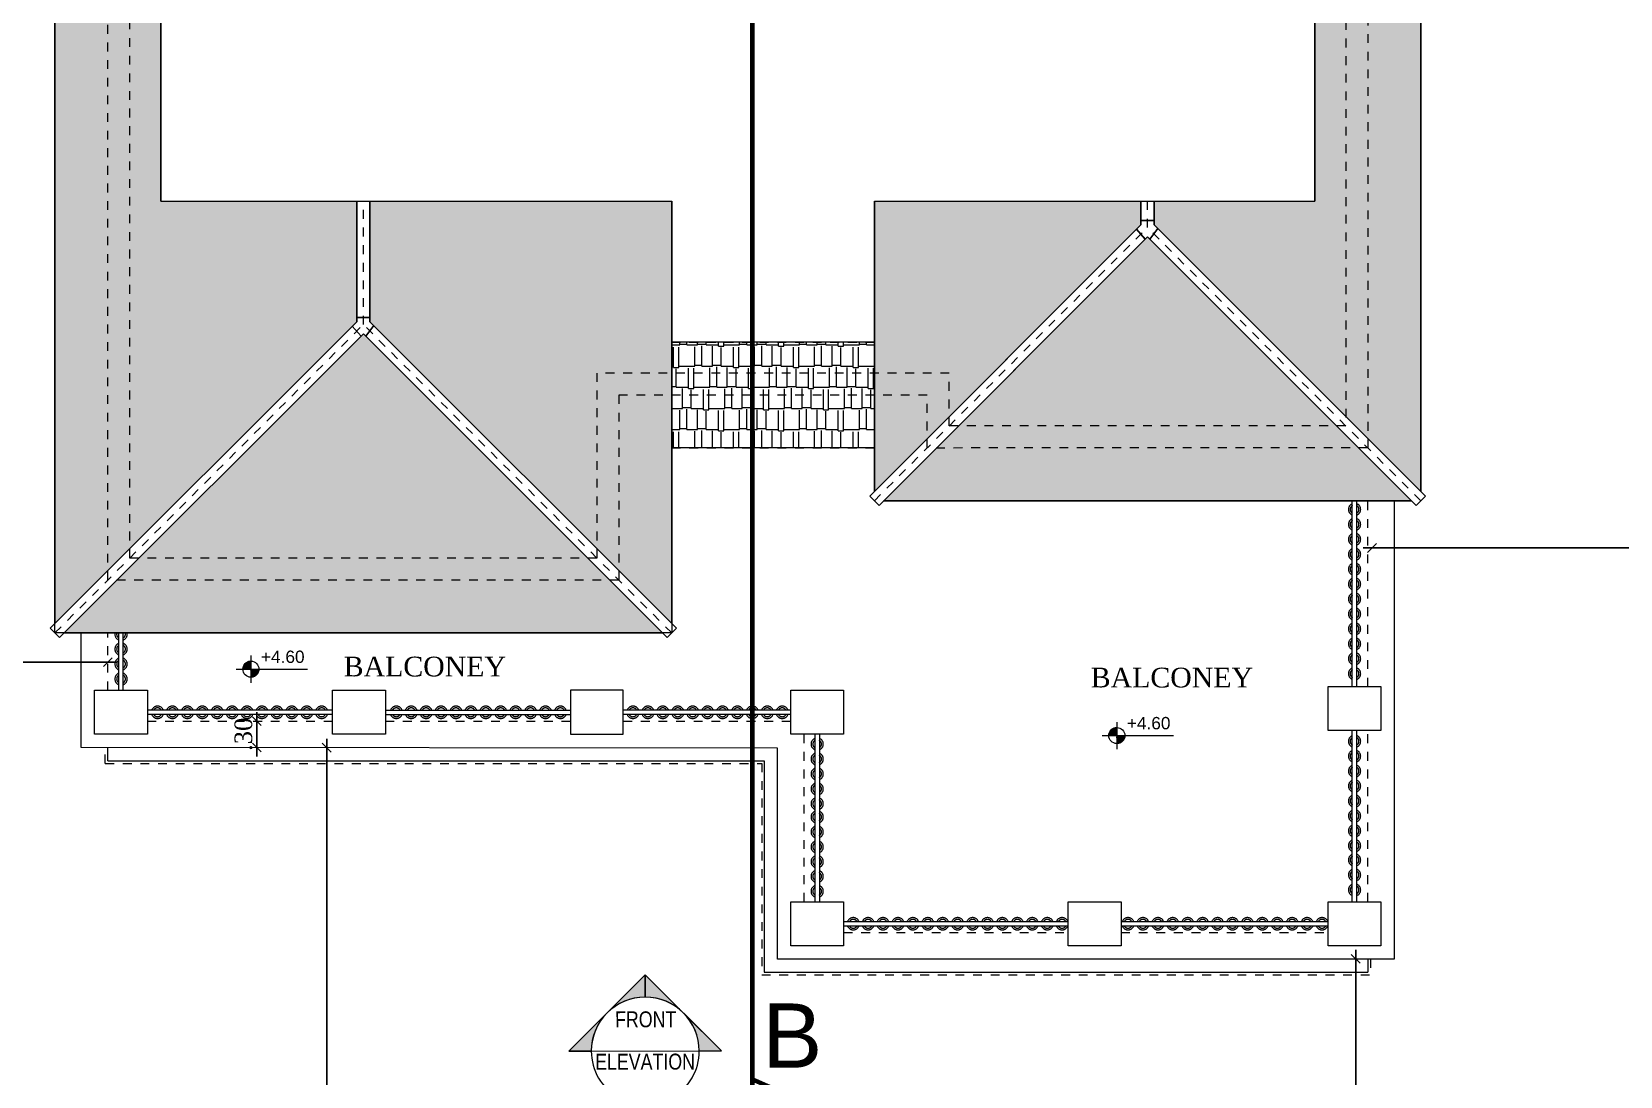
# Model space of a CAD drawing. Header units: metres. Extents: x 503482 to 1007323, y 2781056 to 5562345.
# Drawn here: x 504024.36 to 504042.39, y 2781076.9 to 2781088.75 of the extents above; entities that cross this region are included whole.
import ezdxf
from ezdxf.enums import TextEntityAlignment as Align

# ---------------------------------------------------------------- set-up
doc = ezdxf.new("R2010")
doc.units = ezdxf.units.M
doc.header["$LTSCALE"] = 10
doc.header["$MEASUREMENT"] = 0
doc.header["$PDMODE"] = 3
doc.linetypes.add('1013-Lower$0$CACHE', pattern=[0.375, 0.25, -0.125])
doc.linetypes.add('HIDDEN', pattern=[0.375, 0.25, -0.125])
doc.layers.get('0').update_dxf_attribs({"linetype": 'CONTINUOUS'})
doc.layers.get('DEFPOINTS').update_dxf_attribs({"linetype": 'CONTINUOUS'})
for name, color, linetype, lineweight in [('01 wall', 4, 'CONTINUOUS', 35), ('01_WALLS', 7, 'CONTINUOUS', 25), ('G-ANNO-SYMB', 111, 'CONTINUOUS', 9), ('H LINE', 1, 'HIDDEN', 5), ('TEXT', 254, 'CONTINUOUS', 13), ('WALL', 7, 'CONTINUOUS', 30), ('win', 6, 'CONTINUOUS', 15)]:
    doc.layers.add(name, color=color, linetype=linetype, lineweight=lineweight)
doc.layers.add('12_TEXT', color=1, linetype='CONTINUOUS')
doc.styles.add('AREAL', font='times.ttf')
doc.styles.add('ARIAL', font='arial.ttf')
doc.styles.add('SANSSERIFBOLD', font='sanss___.ttf', dxfattribs={"height": 18})
doc.dimstyles.new('bdc-1-100-A', dxfattribs={"dimtxt": 0.2, "dimasz": 0.1, "dimexe": 0, "dimexo": 0, "dimgap": 0.05, "dimtad": 1, "dimzin": 7, "dimdsep": 46, "dimtxsty": 'AREAL', "dimblk": 'OBLIQUE', "dimcen": 0.001, "dimdle": 0.1, "dimse1": 1, "dimse2": 1, "dimclrd": 15, "dimclre": 8, "dimclrt": 3, "dimadec": 0, "dimazin": 0, "dimtfac": 1, "dimtix": 1, "dimtmove": 2, "dimatfit": 3, "dimldrblk": 'OBLIQUE', "dimfxl": 0.1, "dimtolj": 1, "dimtzin": 0, "dimlwe": 5, "dimarcsym": 0})
pattern_1 = [(0, (414.78483, 17.27852), (0.51, 0.24), [0.12, -0.1, 0.14, -0.06, 0.18, -0.08]), (0, (414.90483, 17.28852), (0.51, 0.24), [0.1, -0.38, 0.08, -0.12]), (0, (415.14483, 17.26352), (0.51, 0.24), [0.06, -0.62]), (90, (414.78483, 17.27852), (-0.17, 0.24), [0.23, -0.73]), (90, (414.90483, 17.27852), (-0.17, 0.24), [0.225, -0.735]), (90, (415.00483, 17.27852), (-0.17, 0.24), [0.21, -0.75]), (90, (415.14483, 17.26352), (-0.17, 0.24), [0.23, -0.73]), (90, (415.20483, 17.26352), (-0.17, 0.24), [0.23, -0.73]), (90, (415.38483, 17.27852), (-0.17, 0.24), [0.22, -0.74])]

# ---------------------------------------------------------------- blocks, each defined once
blk = doc.blocks.new('_Oblique')
at = {"color": 0, "linetype": 'ByBlock', "lineweight": -2}
blk.add_line((-0.5, -0.5), (0.5, 0.5), dxfattribs=at)
blk = doc.blocks.new('*D1372')
at = {"layer": '01_WALLS', "color": 15, "lineweight": -2, "ltscale": 0.04, "transparency": 16777216}
blk.add_line((504027.708, 2781069.832), (504027.708, 2781080.728), dxfattribs=at)
at = {"layer": 'DEFPOINTS', "color": 0, "ltscale": 0.04, "transparency": 16777216}
for p in [(504027.708, 2781080.628), (504030.318, 2781080.628), (504030.31, 2781069.932)]:
    blk.add_point(p, dxfattribs=at)
at = {"layer": '01_WALLS', "color": 15, "lineweight": -2, "ltscale": 0.04, "transparency": 16777216, "xscale": 0.1, "yscale": 0.1, "zscale": 0.1}
for p, rotation in [((504027.708, 2781080.628), 90), ((504027.708, 2781069.932), 270)]:
    blk.add_blockref('_Oblique', p, dxfattribs=dict(at, rotation=rotation))
at = {"layer": '01_WALLS', "color": 3, "ltscale": 0.04, "transparency": 16777216, "insert": (504027.556, 2781075.28), "char_height": 0.2, "attachment_point": 5, "rotation": 90, "style": 'AREAL'}
blk.add_mtext('\\A1;10.70', dxfattribs=at)
blk = doc.blocks.new('*D1373')
at = {"layer": '01_WALLS', "color": 15, "lineweight": -2, "ltscale": 0.04, "transparency": 16777216}
blk.add_line((504039.387, 2781078.333), (504039.387, 2781069.832), dxfattribs=at)
at = {"layer": 'DEFPOINTS', "color": 0, "ltscale": 0.04, "transparency": 16777216}
for p in [(504039.423, 2781078.233), (504039.387, 2781069.932), (504039.423, 2781069.932)]:
    blk.add_point(p, dxfattribs=at)
at = {"layer": '01_WALLS', "color": 15, "lineweight": -2, "ltscale": 0.04, "transparency": 16777216, "xscale": 0.1, "yscale": 0.1, "zscale": 0.1}
for p, rotation in [((504039.387, 2781078.233), 90), ((504039.387, 2781069.932), 270)]:
    blk.add_blockref('_Oblique', p, dxfattribs=dict(at, rotation=rotation))
at = {"layer": '01_WALLS', "color": 3, "ltscale": 0.04, "transparency": 16777216, "insert": (504039.235, 2781074.082), "char_height": 0.2, "attachment_point": 5, "rotation": 90, "style": 'AREAL'}
blk.add_mtext('\\A1;8.30', dxfattribs=at)
blk = doc.blocks.new('*D1374')
at = {"layer": '01_WALLS', "color": 15, "lineweight": -2, "ltscale": 0.04, "transparency": 16777216}
blk.add_line((504039.473, 2781082.895), (504051.399, 2781082.895), dxfattribs=at)
at = {"layer": 'DEFPOINTS', "color": 0, "ltscale": 0.04, "transparency": 16777216}
for p in [(504039.573, 2781082.971), (504051.299, 2781082.971), (504051.299, 2781082.895)]:
    blk.add_point(p, dxfattribs=at)
at = {"layer": '01_WALLS', "color": 15, "lineweight": -2, "ltscale": 0.04, "transparency": 16777216, "xscale": 0.1, "yscale": 0.1, "zscale": 0.1, "rotation": 180}
blk.add_blockref('_Oblique', (504039.573, 2781082.895), dxfattribs=at)
at = {"layer": '01_WALLS', "color": 15, "lineweight": -2, "ltscale": 0.04, "transparency": 16777216, "xscale": 0.1, "yscale": 0.1, "zscale": 0.1}
blk.add_blockref('_Oblique', (504051.299, 2781082.895), dxfattribs=at)
at = {"layer": '01_WALLS', "color": 3, "ltscale": 0.04, "transparency": 16777216, "insert": (504045.436, 2781083.047), "char_height": 0.2, "attachment_point": 5, "style": 'AREAL'}
blk.add_mtext('\\A1;11.73', dxfattribs=at)
blk = doc.blocks.new('*D1379')
at = {"layer": '01_WALLS', "color": 15, "lineweight": -2, "ltscale": 0.04, "transparency": 16777216}
blk.add_line((504025.323, 2781081.599), (504022.119, 2781081.599), dxfattribs=at)
at = {"layer": 'DEFPOINTS', "color": 0, "ltscale": 0.04, "transparency": 16777216}
for p in [(504025.223, 2781081.793), (504022.219, 2781081.608), (504022.219, 2781081.599)]:
    blk.add_point(p, dxfattribs=at)
at = {"layer": '01_WALLS', "color": 15, "lineweight": -2, "ltscale": 0.04, "transparency": 16777216, "xscale": 0.1, "yscale": 0.1, "zscale": 0.1, "rotation": 180}
blk.add_blockref('_Oblique', (504022.219, 2781081.599), dxfattribs=at)
at = {"layer": '01_WALLS', "color": 15, "lineweight": -2, "ltscale": 0.04, "transparency": 16777216, "xscale": 0.1, "yscale": 0.1, "zscale": 0.1}
blk.add_blockref('_Oblique', (504025.223, 2781081.599), dxfattribs=at)
at = {"layer": '01_WALLS', "color": 3, "ltscale": 0.04, "transparency": 16777216, "insert": (504023.721, 2781081.751), "char_height": 0.2, "attachment_point": 5, "style": 'AREAL'}
blk.add_mtext('\\A1;3.00', dxfattribs=at)
blk = doc.blocks.new('Section - M_Section Head - Filled-3533767-Arch L2-GROUND FLOOR')
at = {"layer": 'G-ANNO-SYMB'}
h = blk.add_hatch(color=256, dxfattribs=at)
edge = h.paths.add_edge_path(flags=0)
edge.add_line((-6, 8.49), (-6, 6))
edge.add_arc((-6, 0), 6, 90, 135)
edge.add_line((-10.24, 4.24), (-6, 8.49))
h = blk.add_hatch(color=256, dxfattribs=at)
edge = h.paths.add_edge_path(flags=0)
edge.add_line((-6, 8.49), (-1.76, 4.24))
edge.add_arc((-6, 0), 6, 45, 90)
edge.add_line((-6, 6), (-6, 8.49))
h = blk.add_hatch(color=256, dxfattribs=at)
edge = h.paths.add_edge_path(flags=0)
edge.add_line((-14.49, 0), (-10.24, 4.24))
edge.add_arc((-6, 0), 6, 135, 180)
edge.add_line((-12, 0), (-14.49, 0))
h = blk.add_hatch(color=256, dxfattribs=at)
edge = h.paths.add_edge_path(flags=0)
edge.add_line((2.49, 0), (0, 0))
edge.add_arc((-6, 0), 6, 360, 405)
edge.add_line((-1.76, 4.24), (2.49, 0))
for p, q in [((-6, 8.49), (-14.49, 0)), ((-6, 8.49), (-10.24, 4.24)), ((-6, 8.49), (2.49, 0)), ((-6, 6), (-6, 8.49)), ((-6, 8.49), (-6, 6)), ((-1.76, 4.24), (-6, 8.49)), ((-10.24, 4.24), (-14.49, 0)), ((2.49, 0), (-1.76, 4.24)), ((-14.49, 0), (-12, 0)), ((0, 0), (2.49, 0)), ((-12, 0), (-14.49, 0)), ((0, 0), (2.49, 0))]:
    blk.add_line(p, q, dxfattribs=at)
for start, end in [(360, 180), (90, 135), (45, 90), (135, 180), (360, 45), (180, 360)]:
    blk.add_arc((-6, 0), 6, start, end, dxfattribs=at)
blk = doc.blocks.new('*D1498')
at = {"layer": '01_WALLS', "color": 15, "linetype": 'Continuous', "lineweight": -2, "ltscale": 0.04, "transparency": 16777216}
for p, q in [((504138.699, 2781269.239), (504138.699, 2781269.339)), ((504138.699, 2781269.239), (504138.699, 2781268.939)), ((504138.699, 2781268.939), (504138.699, 2781268.839))]:
    blk.add_line(p, q, dxfattribs=at)
at = {"layer": 'DEFPOINTS', "color": 0, "ltscale": 0.04, "transparency": 16777216}
for p in [(504138.825, 2781269.239), (504138.699, 2781268.939), (504138.825, 2781268.939)]:
    blk.add_point(p, dxfattribs=at)
at = {"layer": '01_WALLS', "color": 15, "lineweight": -2, "ltscale": 0.04, "transparency": 16777216, "xscale": 0.1, "yscale": 0.1, "zscale": 0.1}
for p, rotation in [((504138.699, 2781269.239), 270), ((504138.699, 2781268.939), 90)]:
    blk.add_blockref('_Oblique', p, dxfattribs=dict(at, rotation=rotation))
at = {"layer": '01_WALLS', "color": 3, "ltscale": 0.04, "transparency": 16777216, "insert": (504138.547, 2781269.089), "char_height": 0.2, "attachment_point": 5, "rotation": 90, "style": 'AREAL'}
blk.add_mtext('\\A1;.30', dxfattribs=at)
blk = doc.blocks.new('TYTTTTTYUUUUUUUUUUUUUUUUIK')
at = {"linetype": 'Continuous', "lineweight": 5}
h = blk.add_hatch(dxfattribs=at)
h.set_pattern_fill('ANSI31', color=5, scale=0.0126, angle=720, style=0)
h.set_pattern_definition([(45, (504205.6714446, 2781791.5810012), (-0.0011136931804, 0.0011136931804), [])])
h.paths.add_polyline_path([(504138.63, 2781269.92, 0.412421), (504138.539, 2781269.828), (504138.63, 2781269.828)])
h.paths.add_polyline_path([(504138.722, 2781269.828), (504138.63, 2781269.828), (504138.63, 2781269.737, 0.416009)])
h = blk.add_hatch(dxfattribs=at)
h.set_pattern_fill('ANSI31', color=5, scale=0.0126, angle=720, style=0)
h.set_pattern_definition([(45, (504215.499482, 2781790.8277568), (-0.0011136931804, 0.0011136931804), [])])
h.paths.add_polyline_path([(504148.458, 2781269.166, 0.412421), (504148.367, 2781269.075), (504148.458, 2781269.075)])
h.paths.add_polyline_path([(504148.55, 2781269.075), (504148.458, 2781269.075), (504148.458, 2781268.984, 0.416009)])
at = {"layer": '01_WALLS', "lineweight": 0, "ltscale": 0.04}
h = blk.add_hatch(dxfattribs=at)
h.set_pattern_fill('AR-RSHKE', color=8, scale=0.02)
h.set_pattern_definition(pattern_1)
h.paths.add_polyline_path([(504148.807, 2781274.734), (504145.813, 2781271.739), (504151.802, 2781271.739)])
h.paths.add_polyline_path([(504145.813, 2781287.234), (504147.005, 2781286.034), (504150.61, 2781286.034), (504151.802, 2781287.234)])
h.paths.add_polyline_path([(504150.752, 2781285.964), (504151.908, 2781285.964), (504151.908, 2781287.128)])
h.paths.add_polyline_path([(504151.908, 2781284.874), (504150.708, 2781284.874), (504150.708, 2781275.138), (504148.882, 2781275.138), (504148.882, 2781274.871), (504151.908, 2781271.845)])
h = blk.add_hatch(dxfattribs=at)
h.set_pattern_fill('AR-RSHKE', color=8, scale=0.02)
h.set_pattern_definition([(0, (414.78483, -17.0766), (0.51, 0.24), [0.12, -0.1, 0.14, -0.06, 0.18, -0.08]), (0, (414.90483, -17.0666), (0.51, 0.24), [0.1, -0.38, 0.08, -0.12]), (0, (415.14483, -17.0916), (0.51, 0.24), [0.06, -0.62]), (90, (414.78483, -17.0766), (-0.17, 0.24), [0.23, -0.73]), (90, (414.90483, -17.0766), (-0.17, 0.24), [0.225, -0.735]), (90, (415.00483, -17.0766), (-0.17, 0.24), [0.21, -0.75]), (90, (415.14483, -17.0916), (-0.17, 0.24), [0.23, -0.73]), (90, (415.20483, -17.0916), (-0.17, 0.24), [0.23, -0.73]), (90, (415.38483, -17.0766), (-0.17, 0.24), [0.22, -0.74])])
h.paths.add_polyline_path([(504148.732, 2781274.871), (504148.732, 2781275.138), (504145.707, 2781275.138), (504145.707, 2781271.845)])
h.paths.add_polyline_path([(504146.801, 2781282.371), (504145.707, 2781283.465), (504145.707, 2781282.371)])
h.paths.add_polyline_path([(504145.707, 2781283.677), (504146.907, 2781282.477), (504146.907, 2781285.92), (504145.707, 2781287.128)])
h = blk.add_hatch(dxfattribs=at)
h.set_pattern_fill('AR-RSHKE', color=8, scale=0.02)
h.set_pattern_definition([(0, (729.24426, -78.7584), (0.51, 0.24), [0.12, -0.1, 0.14, -0.06, 0.18, -0.08]), (0, (729.36426, -78.7484), (0.51, 0.24), [0.1, -0.38, 0.08, -0.12]), (0, (729.60426, -78.7734), (0.51, 0.24), [0.06, -0.62]), (90, (729.24426, -78.7584), (-0.17, 0.24), [0.23, -0.73]), (90, (729.36426, -78.7584), (-0.17, 0.24), [0.225, -0.735]), (90, (729.46426, -78.7584), (-0.17, 0.24), [0.21, -0.75]), (90, (729.60426, -78.7734), (-0.17, 0.24), [0.23, -0.73]), (90, (729.66426, -78.7734), (-0.17, 0.24), [0.23, -0.73]), (90, (729.84426, -78.7584), (-0.17, 0.24), [0.22, -0.74])])
h.paths.add_polyline_path([(504139.907, 2781273.633), (504136.513, 2781270.239), (504143.301, 2781270.239)])
h.paths.add_polyline_path([(504143.407, 2781275.138), (504139.982, 2781275.138), (504139.982, 2781273.77), (504143.407, 2781270.345)])
h.paths.add_polyline_path([(504139.832, 2781275.138), (504137.607, 2781275.138), (504137.607, 2781283.515), (504136.407, 2781284.715), (504136.407, 2781270.345), (504139.832, 2781273.77)])
h.paths.add_polyline_path([(504137.713, 2781283.621), (504142.101, 2781283.621), (504143.301, 2781284.821), (504136.513, 2781284.821)])
h.paths.add_polyline_path([(504142.207, 2781282.477), (504143.407, 2781283.677), (504143.407, 2781284.715), (504142.207, 2781283.515)])
h.paths.add_polyline_path([(504143.407, 2781283.465), (504142.313, 2781282.371), (504143.407, 2781282.371)])
h = blk.add_hatch(dxfattribs=at)
h.set_pattern_fill('AR-RSHKE', color=8, scale=0.02)
h.set_pattern_definition(pattern_1)
h.paths.add_polyline_path([(504145.707, 2781272.339), (504145.707, 2781273.539), (504143.407, 2781273.539), (504143.407, 2781272.339)])
h.paths.add_polyline_path([(504145.707, 2781283.465), (504145.601, 2781283.571), (504143.407, 2781283.571), (504143.407, 2781282.371), (504145.707, 2781282.371)])
at = {"color": 5, "linetype": 'Continuous', "lineweight": 5}
for p, q in [((504138.63, 2781269.982), (504138.63, 2781269.675)), ((504138.464, 2781269.828), (504139.274, 2781269.828)), ((504148.458, 2781269.228), (504148.458, 2781268.922)), ((504148.292, 2781269.075), (504149.102, 2781269.075))]:
    blk.add_line(p, q, dxfattribs=at)
for centre in [(504138.631, 2781269.828), (504148.459, 2781269.075)]:
    blk.add_circle(centre, 0.0913, dxfattribs=at)
at = {"layer": '01 wall', "color": 8, "lineweight": 0}
blk.add_lwpolyline([(504151.607, 2781271.739), (504151.607, 2781266.539), (504144.607, 2781266.539), (504144.607, 2781268.933), (504136.706, 2781268.939), (504136.706, 2781270.239)], dxfattribs=at)
at = {"layer": '01 wall', "lineweight": 13}
for points in [[(504137.457, 2781269.589), (504137.457, 2781269.089), (504136.857, 2781269.089), (504136.857, 2781269.589)], [(504140.157, 2781269.589), (504140.157, 2781269.089), (504139.557, 2781269.089), (504139.557, 2781269.589)], [(504142.257, 2781269.589), (504142.257, 2781269.089), (504142.857, 2781269.089), (504142.857, 2781269.589)], [(504145.358, 2781269.589), (504145.358, 2781269.089), (504144.758, 2781269.089), (504144.758, 2781269.589)], [(504151.457, 2781269.631), (504151.457, 2781269.131), (504150.857, 2781269.131), (504150.857, 2781269.631)], [(504145.358, 2781267.189), (504145.358, 2781266.689), (504144.758, 2781266.689), (504144.758, 2781267.189)], [(504148.507, 2781267.189), (504148.507, 2781266.689), (504147.907, 2781266.689), (504147.907, 2781267.189)], [(504151.457, 2781267.189), (504151.457, 2781266.689), (504150.857, 2781266.689), (504150.857, 2781267.189)]]:
    blk.add_lwpolyline(points, close=True, dxfattribs=at)
at = {"layer": '01_WALLS', "lineweight": 20, "ltscale": 0.04}
for p, q in [((504137.607, 2781275.138), (504143.407, 2781275.138)), ((504145.707, 2781275.138), (504150.708, 2781275.138))]:
    blk.add_line(p, q, dxfattribs=at)
at = {"layer": '01_WALLS', "ltscale": 0.04}
for p, q in [((504139.832, 2781273.77), (504139.832, 2781275.138)), ((504139.982, 2781273.77), (504139.982, 2781275.138)), ((504148.732, 2781274.871), (504148.732, 2781275.138)), ((504148.882, 2781274.871), (504148.882, 2781275.138)), ((504148.882, 2781274.921), (504148.732, 2781274.921)), ((504145.654, 2781271.792), (504148.732, 2781274.871)), ((504145.76, 2781271.686), (504148.807, 2781274.734)), ((504148.682, 2781274.82), (504148.782, 2781274.708)), ((504151.855, 2781271.686), (504148.807, 2781274.734)), ((504148.835, 2781274.706), (504148.926, 2781274.828)), ((504151.961, 2781271.792), (504148.882, 2781274.871)), ((504139.982, 2781273.82), (504139.832, 2781273.82)), ((504136.354, 2781270.292), (504139.832, 2781273.77)), ((504136.46, 2781270.186), (504139.907, 2781273.633)), ((504139.781, 2781273.72), (504139.881, 2781273.608)), ((504143.354, 2781270.186), (504139.907, 2781273.633)), ((504139.934, 2781273.606), (504140.025, 2781273.727)), ((504143.46, 2781270.292), (504139.982, 2781273.77)), ((504145.654, 2781271.792), (504145.76, 2781271.686)), ((504151.855, 2781271.686), (504151.961, 2781271.792)), ((504136.354, 2781270.292), (504136.46, 2781270.186)), ((504143.354, 2781270.186), (504143.46, 2781270.292))]:
    blk.add_line(p, q, dxfattribs=at)
at = {"layer": '01_WALLS', "color": 6, "linetype": 'HIDDEN', "lineweight": 0, "ltscale": 0.04}
for p, q in [((504139.907, 2781273.739), (504139.907, 2781275.138)), ((504148.807, 2781274.84), (504148.807, 2781275.138)), ((504145.707, 2781271.739), (504148.807, 2781274.84)), ((504151.908, 2781271.739), (504148.807, 2781274.84)), ((504136.407, 2781270.239), (504139.907, 2781273.739)), ((504143.407, 2781270.239), (504139.907, 2781273.739))]:
    blk.add_line(p, q, dxfattribs=at)
at = {"layer": '01_WALLS', "color": 2, "linetype": 'HIDDEN', "lineweight": 0, "ltscale": 0.04}
for p, q in [((504137.007, 2781269.589), (504137.007, 2781270.239)), ((504137.457, 2781269.239), (504139.557, 2781269.239)), ((504140.157, 2781269.239), (504142.257, 2781269.239)), ((504142.857, 2781269.239), (504144.758, 2781269.239))]:
    blk.add_line(p, q, dxfattribs=at)
at = {"layer": '01_WALLS', "color": 8, "linetype": 'HIDDEN', "lineweight": 0, "ltscale": 0.04}
for p, q in [((504136.978, 2781268.759), (504136.978, 2781268.939)), ((504136.978, 2781268.759), (504144.428, 2781268.759)), ((504144.428, 2781268.759), (504144.428, 2781266.359)), ((504151.337, 2781266.539), (504151.337, 2781266.359)), ((504151.338, 2781266.539), (504151.338, 2781266.359)), ((504144.428, 2781266.359), (504151.338, 2781266.359))]:
    blk.add_line(p, q, dxfattribs=at)
at = {"layer": '01_WALLS', "linetype": 'HIDDEN', "lineweight": 0, "ltscale": 0.04}
blk.add_lwpolyline([(504137.007, 2781284.231), (504142.804, 2781284.231), (504142.807, 2781284.231), (504142.807, 2781282.921), (504146.307, 2781282.921), (504146.307, 2781286.634), (504151.307, 2781286.634), (504151.307, 2781272.339), (504146.307, 2781272.338), (504146.307, 2781272.939), (504142.807, 2781272.939), (504142.807, 2781270.839), (504137.007, 2781270.839), (504137.007, 2781284.231)], dxfattribs=at)
blk.add_lwpolyline([(504137.257, 2781283.981), (504142.557, 2781283.981), (504142.557, 2781282.671), (504146.557, 2781282.671), (504146.557, 2781286.384), (504151.057, 2781286.384), (504151.057, 2781272.589), (504146.557, 2781272.588), (504146.557, 2781273.189), (504142.557, 2781273.189), (504142.557, 2781271.089), (504137.257, 2781271.089)], close=True, dxfattribs=at)
at = {"layer": '01_WALLS', "ltscale": 0.04}
for points in [[(504150.708, 2781285.964), (504150.708, 2781286.034), (504146.907, 2781286.034), (504146.907, 2781282.371), (504142.207, 2781282.371), (504142.207, 2781283.621), (504137.607, 2781283.621), (504137.607, 2781275.138)], [(504148.882, 2781275.138), (504148.882, 2781274.871), (504151.908, 2781271.845), (504151.908, 2781284.874)], [(504150.708, 2781275.138), (504150.708, 2781284.874)], [(504151.908, 2781271.845), (504151.908, 2781284.874)], [(504136.407, 2781270.345), (504136.407, 2781284.715)], [(504143.407, 2781275.138), (504143.407, 2781270.345)], [(504145.707, 2781275.138), (504145.707, 2781271.845)], [(504145.707, 2781275.138), (504145.707, 2781271.845), (504148.732, 2781274.871), (504148.732, 2781275.138)], [(504145.813, 2781271.739), (504151.802, 2781271.739)], [(504143.301, 2781270.239), (504136.513, 2781270.239)]]:
    blk.add_lwpolyline(points, dxfattribs=at)
at = {"layer": '01_WALLS', "lineweight": 20, "ltscale": 0.04}
for points in [[(504143.407, 2781275.138), (504143.407, 2781270.239), (504136.407, 2781270.239), (504136.407, 2781284.821), (504143.407, 2781284.821), (504143.407, 2781283.677)], [(504145.707, 2781273.539), (504143.407, 2781273.539)], [(504145.707, 2781272.339), (504143.407, 2781272.339)]]:
    blk.add_lwpolyline(points, dxfattribs=at)
at = {"layer": '01_WALLS', "ltscale": 0.04}
for points in [[(504148.807, 2781274.734), (504145.813, 2781271.739), (504151.802, 2781271.739)], [(504151.908, 2781271.739), (504151.908, 2781271.739)]]:
    blk.add_lwpolyline(points, close=True, dxfattribs=at)
at = {"layer": '01_WALLS', "color": 6, "linetype": 'HIDDEN', "lineweight": 0, "ltscale": 0.04}
for points in [[(504143.407, 2781273.539), (504145.707, 2781273.539)], [(504143.407, 2781272.339), (504145.707, 2781272.339)]]:
    blk.add_lwpolyline(points, dxfattribs=at)
at = {"layer": '01_WALLS', "color": 2, "linetype": 'HIDDEN', "lineweight": 0, "ltscale": 0.04}
for points in [[(504151.307, 2781269.631), (504151.307, 2781271.739)], [(504151.307, 2781267.189), (504151.307, 2781269.131)], [(504151.307, 2781267.189), (504151.307, 2781269.131)], [(504144.908, 2781269.089), (504144.908, 2781267.189)], [(504145.358, 2781266.839), (504147.907, 2781266.839)], [(504148.507, 2781266.839), (504150.857, 2781266.839)]]:
    blk.add_lwpolyline(points, dxfattribs=at)
at = {"layer": 'G-ANNO-SYMB'}
blk.add_line((504142.494, 2781265.494), (504143.719, 2781265.496), dxfattribs=at)
at = {"layer": 'H LINE', "ltscale": 2}
for p, q in [((504151.132, 2781269.631), (504151.132, 2781271.739)), ((504151.182, 2781269.631), (504151.182, 2781271.739)), ((504137.132, 2781269.589), (504137.132, 2781270.239)), ((504137.182, 2781269.589), (504137.182, 2781270.239)), ((504139.557, 2781269.364), (504137.457, 2781269.364)), ((504139.557, 2781269.314), (504137.457, 2781269.314)), ((504140.157, 2781269.364), (504142.257, 2781269.364)), ((504140.157, 2781269.314), (504142.257, 2781269.314)), ((504144.758, 2781269.364), (504142.857, 2781269.364)), ((504144.758, 2781269.314), (504142.857, 2781269.314)), ((504151.132, 2781267.189), (504151.132, 2781269.131)), ((504151.182, 2781267.189), (504151.182, 2781269.131)), ((504145.033, 2781269.089), (504145.033, 2781267.189)), ((504145.083, 2781269.089), (504145.083, 2781267.189)), ((504145.358, 2781266.964), (504147.907, 2781266.964)), ((504148.507, 2781266.964), (504150.857, 2781266.964)), ((504145.358, 2781266.914), (504147.907, 2781266.914)), ((504148.507, 2781266.914), (504150.857, 2781266.914))]:
    blk.add_line(p, q, dxfattribs=at)
for centre, radius, start, end in [((504151.157, 2781271.641), 0.0698, 111.0029, 248.9971), ((504151.157, 2781271.641), 0.0498, 120.1653, 239.8347), ((504151.157, 2781271.641), 0.0698, 291.0029, 68.9971), ((504151.157, 2781271.641), 0.0498, 300.1653, 59.8347), ((504151.157, 2781271.471), 0.0698, 111.0029, 248.9971), ((504151.157, 2781271.471), 0.0498, 120.1653, 239.8347), ((504151.157, 2781271.471), 0.0698, 291.0029, 68.9971), ((504151.157, 2781271.471), 0.0498, 300.1653, 59.8347), ((504151.157, 2781271.302), 0.0698, 111.0029, 248.9971), ((504151.157, 2781271.302), 0.0498, 120.1653, 239.8347), ((504151.157, 2781271.302), 0.0698, 291.0029, 68.9971), ((504151.157, 2781271.302), 0.0498, 300.1653, 59.8347), ((504151.157, 2781271.132), 0.0698, 111.0029, 248.9971), ((504151.157, 2781271.132), 0.0498, 120.1653, 239.8347), ((504151.157, 2781271.132), 0.0698, 291.0029, 68.9971), ((504151.157, 2781271.132), 0.0498, 300.1653, 59.8347), ((504151.157, 2781270.963), 0.0698, 111.0029, 248.9971), ((504151.157, 2781270.963), 0.0498, 120.1653, 239.8347), ((504151.157, 2781270.963), 0.0698, 291.0029, 68.9971), ((504151.157, 2781270.963), 0.0498, 300.1653, 59.8347), ((504151.157, 2781270.794), 0.0698, 111.0029, 248.9971), ((504151.157, 2781270.794), 0.0498, 120.1653, 239.8347), ((504151.157, 2781270.794), 0.0698, 291.0029, 68.9971), ((504151.157, 2781270.794), 0.0498, 300.1653, 59.8347), ((504151.157, 2781270.624), 0.0698, 111.0029, 248.9971), ((504151.157, 2781270.624), 0.0498, 120.1653, 239.8347), ((504151.157, 2781270.624), 0.0698, 291.0029, 68.9971), ((504151.157, 2781270.624), 0.0498, 300.1653, 59.8347), ((504151.157, 2781270.455), 0.0698, 111.0029, 248.9971), ((504151.157, 2781270.455), 0.0498, 120.1653, 239.8347), ((504151.157, 2781270.455), 0.0698, 291.0029, 68.9971), ((504151.157, 2781270.455), 0.0498, 300.1653, 59.8347), ((504137.157, 2781270.225), 0.0698, 168.364, 248.9971), ((504137.157, 2781270.225), 0.0498, 163.5743, 239.8347), ((504137.157, 2781270.225), 0.0698, 291.0029, 11.636), ((504137.157, 2781270.225), 0.0498, 300.1653, 16.4257), ((504151.157, 2781270.286), 0.0698, 111.0029, 248.9971), ((504151.157, 2781270.286), 0.0498, 120.1653, 239.8347), ((504151.157, 2781270.286), 0.0698, 291.0029, 68.9971), ((504151.157, 2781270.286), 0.0498, 300.1653, 59.8347), ((504137.157, 2781270.056), 0.0698, 111.0029, 248.9971), ((504137.157, 2781270.056), 0.0498, 120.1653, 239.8347), ((504137.157, 2781270.056), 0.0698, 291.0029, 68.9971), ((504137.157, 2781270.056), 0.0498, 300.1653, 59.8347), ((504151.157, 2781270.116), 0.0698, 111.0029, 248.9971), ((504151.157, 2781270.116), 0.0498, 120.1653, 239.8347), ((504151.157, 2781270.116), 0.0698, 291.0029, 68.9971), ((504151.157, 2781270.116), 0.0498, 300.1653, 59.8347), ((504137.157, 2781269.887), 0.0698, 111.0029, 248.9971), ((504137.157, 2781269.887), 0.0498, 120.1653, 239.8347), ((504137.157, 2781269.887), 0.0698, 291.0029, 68.9971), ((504137.157, 2781269.887), 0.0498, 300.1653, 59.8347), ((504151.157, 2781269.947), 0.0698, 111.0029, 248.9971), ((504151.157, 2781269.777), 0.0698, 111.0029, 248.9971), ((504151.157, 2781269.947), 0.0498, 120.1653, 239.8347), ((504151.157, 2781269.947), 0.0698, 291.0029, 68.9971), ((504151.157, 2781269.947), 0.0498, 300.1653, 59.8347), ((504151.157, 2781269.777), 0.0698, 291.0029, 68.9971), ((504137.157, 2781269.717), 0.0698, 111.0029, 248.9971), ((504137.157, 2781269.717), 0.0498, 120.1653, 239.8347), ((504137.157, 2781269.717), 0.0698, 291.0029, 68.9971), ((504137.157, 2781269.717), 0.0498, 300.1653, 59.8347), ((504151.157, 2781269.777), 0.0498, 120.1653, 239.8347), ((504151.157, 2781269.777), 0.0498, 300.1653, 59.8347), ((504137.571, 2781269.339), 0.0698, 21.0029, 158.9971), ((504137.571, 2781269.339), 0.0698, 201.0029, 338.9971), ((504137.571, 2781269.339), 0.0498, 30.1653, 149.8347), ((504137.571, 2781269.339), 0.0498, 210.1653, 329.8347), ((504137.74, 2781269.339), 0.0698, 21.0029, 158.9971), ((504137.74, 2781269.339), 0.0698, 201.0029, 338.9971), ((504137.74, 2781269.339), 0.0498, 30.1653, 149.8347), ((504137.74, 2781269.339), 0.0498, 210.1653, 329.8347), ((504137.91, 2781269.339), 0.0698, 21.0029, 158.9971), ((504137.91, 2781269.339), 0.0698, 201.0029, 338.9971), ((504137.91, 2781269.339), 0.0498, 30.1653, 149.8347), ((504137.91, 2781269.339), 0.0498, 210.1653, 329.8347), ((504138.079, 2781269.339), 0.0698, 21.0029, 158.9971), ((504138.079, 2781269.339), 0.0698, 201.0029, 338.9971), ((504138.079, 2781269.339), 0.0498, 30.1653, 149.8347), ((504138.079, 2781269.339), 0.0498, 210.1653, 329.8347), ((504138.248, 2781269.339), 0.0698, 21.0029, 158.9971), ((504138.248, 2781269.339), 0.0698, 201.0029, 338.9971), ((504138.248, 2781269.339), 0.0498, 30.1653, 149.8347), ((504138.248, 2781269.339), 0.0498, 210.1653, 329.8347), ((504138.418, 2781269.339), 0.0698, 21.0029, 158.9971), ((504138.418, 2781269.339), 0.0698, 201.0029, 338.9971), ((504138.418, 2781269.339), 0.0498, 30.1653, 149.8347), ((504138.418, 2781269.339), 0.0498, 210.1653, 329.8347), ((504138.587, 2781269.339), 0.0698, 21.0029, 158.9971), ((504138.587, 2781269.339), 0.0698, 201.0029, 338.9971), ((504138.587, 2781269.339), 0.0498, 30.1653, 149.8347), ((504138.587, 2781269.339), 0.0498, 210.1653, 329.8347), ((504138.756, 2781269.339), 0.0698, 21.0029, 158.9971), ((504138.756, 2781269.339), 0.0698, 201.0029, 338.9971), ((504138.756, 2781269.339), 0.0498, 30.1653, 149.8347), ((504138.756, 2781269.339), 0.0498, 210.1653, 329.8347), ((504138.926, 2781269.339), 0.0698, 21.0029, 158.9971), ((504138.926, 2781269.339), 0.0698, 201.0029, 338.9971), ((504138.926, 2781269.339), 0.0498, 30.1653, 149.8347), ((504138.926, 2781269.339), 0.0498, 210.1653, 329.8347), ((504139.095, 2781269.339), 0.0698, 21.0029, 158.9971), ((504139.095, 2781269.339), 0.0698, 201.0029, 338.9971), ((504139.095, 2781269.339), 0.0498, 30.1653, 149.8347), ((504139.095, 2781269.339), 0.0498, 210.1653, 329.8347), ((504139.265, 2781269.339), 0.0698, 21.0029, 158.9971), ((504139.265, 2781269.339), 0.0698, 201.0029, 338.9971), ((504139.265, 2781269.339), 0.0498, 30.1653, 149.8347), ((504139.265, 2781269.339), 0.0498, 210.1653, 329.8347), ((504139.434, 2781269.339), 0.0698, 21.0029, 158.9971), ((504139.434, 2781269.339), 0.0698, 201.0029, 338.9971), ((504139.434, 2781269.339), 0.0498, 30.1653, 149.8347), ((504139.434, 2781269.339), 0.0498, 210.1653, 329.8347), ((504140.281, 2781269.339), 0.0698, 21.0029, 158.9971), ((504140.281, 2781269.339), 0.0698, 201.0029, 338.9971), ((504140.281, 2781269.339), 0.0498, 30.1653, 149.8347), ((504140.281, 2781269.339), 0.0498, 210.1653, 329.8347), ((504140.45, 2781269.339), 0.0698, 21.0029, 158.9971), ((504140.45, 2781269.339), 0.0698, 201.0029, 338.9971), ((504140.45, 2781269.339), 0.0498, 30.1653, 149.8347), ((504140.45, 2781269.339), 0.0498, 210.1653, 329.8347), ((504140.619, 2781269.339), 0.0698, 21.0029, 158.9971), ((504140.619, 2781269.339), 0.0698, 201.0029, 338.9971), ((504140.619, 2781269.339), 0.0498, 30.1653, 149.8347), ((504140.619, 2781269.339), 0.0498, 210.1653, 329.8347), ((504140.789, 2781269.339), 0.0698, 21.0029, 158.9971), ((504140.789, 2781269.339), 0.0698, 201.0029, 338.9971), ((504140.789, 2781269.339), 0.0498, 30.1653, 149.8347), ((504140.789, 2781269.339), 0.0498, 210.1653, 329.8347), ((504140.958, 2781269.339), 0.0698, 21.0029, 158.9971), ((504140.958, 2781269.339), 0.0698, 201.0029, 338.9971), ((504140.958, 2781269.339), 0.0498, 30.1653, 149.8347), ((504140.958, 2781269.339), 0.0498, 210.1653, 329.8347), ((504141.127, 2781269.339), 0.0698, 21.0029, 158.9971), ((504141.127, 2781269.339), 0.0698, 201.0029, 338.9971), ((504141.127, 2781269.339), 0.0498, 30.1653, 149.8347), ((504141.127, 2781269.339), 0.0498, 210.1653, 329.8347), ((504141.297, 2781269.339), 0.0698, 21.0029, 158.9971), ((504141.297, 2781269.339), 0.0698, 201.0029, 338.9971), ((504141.297, 2781269.339), 0.0498, 30.1653, 149.8347), ((504141.297, 2781269.339), 0.0498, 210.1653, 329.8347), ((504141.466, 2781269.339), 0.0698, 21.0029, 158.9971), ((504141.466, 2781269.339), 0.0698, 201.0029, 338.9971), ((504141.466, 2781269.339), 0.0498, 30.1653, 149.8347), ((504141.466, 2781269.339), 0.0498, 210.1653, 329.8347), ((504141.636, 2781269.339), 0.0698, 21.0029, 158.9971), ((504141.636, 2781269.339), 0.0698, 201.0029, 338.9971), ((504141.636, 2781269.339), 0.0498, 30.1653, 149.8347), ((504141.636, 2781269.339), 0.0498, 210.1653, 329.8347), ((504141.805, 2781269.339), 0.0698, 21.0029, 158.9971), ((504141.805, 2781269.339), 0.0698, 201.0029, 338.9971), ((504141.805, 2781269.339), 0.0498, 30.1653, 149.8347), ((504141.805, 2781269.339), 0.0498, 210.1653, 329.8347), ((504141.974, 2781269.339), 0.0698, 21.0029, 158.9971), ((504141.974, 2781269.339), 0.0698, 201.0029, 338.9971), ((504141.974, 2781269.339), 0.0498, 30.1653, 149.8347), ((504141.974, 2781269.339), 0.0498, 210.1653, 329.8347), ((504142.144, 2781269.339), 0.0698, 21.0029, 158.9971), ((504142.144, 2781269.339), 0.0698, 201.0029, 338.9971), ((504142.144, 2781269.339), 0.0498, 30.1653, 149.8347), ((504142.144, 2781269.339), 0.0498, 210.1653, 329.8347), ((504142.967, 2781269.339), 0.0698, 21.0029, 158.9971), ((504142.967, 2781269.339), 0.0698, 201.0029, 338.9971), ((504142.967, 2781269.339), 0.0498, 30.1653, 149.8347), ((504142.967, 2781269.339), 0.0498, 210.1653, 329.8347), ((504143.137, 2781269.339), 0.0698, 21.0029, 158.9971), ((504143.137, 2781269.339), 0.0698, 201.0029, 338.9971), ((504143.137, 2781269.339), 0.0498, 30.1653, 149.8347), ((504143.137, 2781269.339), 0.0498, 210.1653, 329.8347), ((504143.306, 2781269.339), 0.0698, 21.0029, 158.9971), ((504143.306, 2781269.339), 0.0698, 201.0029, 338.9971), ((504143.306, 2781269.339), 0.0498, 30.1653, 149.8347), ((504143.306, 2781269.339), 0.0498, 210.1653, 329.8347), ((504143.476, 2781269.339), 0.0698, 21.0029, 158.9971), ((504143.476, 2781269.339), 0.0698, 201.0029, 338.9971), ((504143.476, 2781269.339), 0.0498, 30.1653, 149.8347), ((504143.476, 2781269.339), 0.0498, 210.1653, 329.8347), ((504143.645, 2781269.339), 0.0698, 21.0029, 158.9971), ((504143.645, 2781269.339), 0.0698, 201.0029, 338.9971), ((504143.645, 2781269.339), 0.0498, 30.1653, 149.8347), ((504143.645, 2781269.339), 0.0498, 210.1653, 329.8347), ((504143.814, 2781269.339), 0.0698, 21.0029, 158.9971), ((504143.814, 2781269.339), 0.0698, 201.0029, 338.9971), ((504143.814, 2781269.339), 0.0498, 30.1653, 149.8347), ((504143.814, 2781269.339), 0.0498, 210.1653, 329.8347), ((504143.984, 2781269.339), 0.0698, 21.0029, 158.9971), ((504143.984, 2781269.339), 0.0698, 201.0029, 338.9971), ((504143.984, 2781269.339), 0.0498, 30.1653, 149.8347), ((504143.984, 2781269.339), 0.0498, 210.1653, 329.8347), ((504144.153, 2781269.339), 0.0698, 21.0029, 158.9971), ((504144.153, 2781269.339), 0.0698, 201.0029, 338.9971), ((504144.153, 2781269.339), 0.0498, 30.1653, 149.8347), ((504144.153, 2781269.339), 0.0498, 210.1653, 329.8347), ((504144.322, 2781269.339), 0.0698, 21.0029, 158.9971), ((504144.322, 2781269.339), 0.0698, 201.0029, 338.9971), ((504144.322, 2781269.339), 0.0498, 30.1653, 149.8347), ((504144.322, 2781269.339), 0.0498, 210.1653, 329.8347), ((504144.492, 2781269.339), 0.0698, 21.0029, 158.9971), ((504144.492, 2781269.339), 0.0698, 201.0029, 338.9971), ((504144.492, 2781269.339), 0.0498, 30.1653, 149.8347), ((504144.492, 2781269.339), 0.0498, 210.1653, 329.8347), ((504144.661, 2781269.339), 0.0698, 21.0029, 158.9971), ((504144.661, 2781269.339), 0.0698, 201.0029, 338.9971), ((504144.661, 2781269.339), 0.0498, 30.1653, 149.8347), ((504144.661, 2781269.339), 0.0498, 210.1653, 329.8347), ((504145.058, 2781268.978), 0.0698, 111.0029, 248.9971), ((504145.058, 2781268.978), 0.0498, 120.1653, 239.8347), ((504145.058, 2781268.978), 0.0698, 291.0029, 68.9971), ((504145.058, 2781268.978), 0.0498, 300.1653, 59.8347), ((504151.157, 2781269.01), 0.0698, 111.0029, 248.9971), ((504151.157, 2781269.01), 0.0498, 120.1653, 239.8347), ((504151.157, 2781269.01), 0.0698, 291.0029, 68.9971), ((504151.157, 2781269.01), 0.0498, 300.1653, 59.8347), ((504145.058, 2781268.809), 0.0698, 111.0029, 248.9971), ((504145.058, 2781268.809), 0.0498, 120.1653, 239.8347), ((504145.058, 2781268.809), 0.0698, 291.0029, 68.9971), ((504145.058, 2781268.809), 0.0498, 300.1653, 59.8347), ((504151.157, 2781268.841), 0.0698, 111.0029, 248.9971), ((504151.157, 2781268.841), 0.0498, 120.1653, 239.8347), ((504151.157, 2781268.841), 0.0698, 291.0029, 68.9971), ((504151.157, 2781268.841), 0.0498, 300.1653, 59.8347), ((504145.058, 2781268.64), 0.0698, 111.0029, 248.9971), ((504145.058, 2781268.64), 0.0498, 120.1653, 239.8347), ((504145.058, 2781268.64), 0.0698, 291.0029, 68.9971), ((504145.058, 2781268.64), 0.0498, 300.1653, 59.8347), ((504151.157, 2781268.672), 0.0698, 111.0029, 248.9971), ((504151.157, 2781268.672), 0.0498, 120.1653, 239.8347), ((504151.157, 2781268.672), 0.0698, 291.0029, 68.9971), ((504151.157, 2781268.672), 0.0498, 300.1653, 59.8347), ((504145.058, 2781268.47), 0.0698, 111.0029, 248.9971), ((504145.058, 2781268.47), 0.0498, 120.1653, 239.8347), ((504145.058, 2781268.47), 0.0698, 291.0029, 68.9971), ((504145.058, 2781268.47), 0.0498, 300.1653, 59.8347), ((504151.157, 2781268.502), 0.0698, 111.0029, 248.9971), ((504151.157, 2781268.333), 0.0698, 111.0029, 248.9971), ((504151.157, 2781268.502), 0.0498, 120.1653, 239.8347), ((504151.157, 2781268.502), 0.0698, 291.0029, 68.9971), ((504151.157, 2781268.502), 0.0498, 300.1653, 59.8347), ((504151.157, 2781268.333), 0.0698, 291.0029, 68.9971), ((504145.058, 2781268.301), 0.0698, 111.0029, 248.9971), ((504145.058, 2781268.151), 0.0698, 111.0029, 248.9971), ((504145.058, 2781268.301), 0.0498, 120.1653, 239.8347), ((504145.058, 2781268.301), 0.0698, 291.0029, 68.9971), ((504145.058, 2781268.301), 0.0498, 300.1653, 59.8347), ((504145.058, 2781268.151), 0.0698, 291.0029, 68.9971), ((504151.157, 2781268.163), 0.0698, 111.0029, 248.9971), ((504151.157, 2781268.333), 0.0498, 120.1653, 239.8347), ((504151.157, 2781268.333), 0.0498, 300.1653, 59.8347), ((504151.157, 2781268.163), 0.0698, 291.0029, 68.9971), ((504145.058, 2781267.982), 0.0698, 111.0029, 248.9971), ((504145.058, 2781268.151), 0.0498, 120.1653, 239.8347), ((504145.058, 2781268.151), 0.0498, 300.1653, 59.8347), ((504145.058, 2781267.982), 0.0698, 291.0029, 68.9971), ((504151.157, 2781267.994), 0.0698, 111.0029, 248.9971), ((504151.157, 2781268.163), 0.0498, 120.1653, 239.8347), ((504151.157, 2781267.994), 0.0498, 120.1653, 239.8347), ((504151.157, 2781268.163), 0.0498, 300.1653, 59.8347), ((504151.157, 2781267.994), 0.0698, 291.0029, 68.9971), ((504151.157, 2781267.994), 0.0498, 300.1653, 59.8347), ((504145.058, 2781267.812), 0.0698, 111.0029, 248.9971), ((504145.058, 2781267.982), 0.0498, 120.1653, 239.8347), ((504145.058, 2781267.812), 0.0498, 120.1653, 239.8347), ((504145.058, 2781267.982), 0.0498, 300.1653, 59.8347), ((504145.058, 2781267.812), 0.0698, 291.0029, 68.9971), ((504145.058, 2781267.812), 0.0498, 300.1653, 59.8347), ((504151.157, 2781267.825), 0.0698, 111.0029, 248.9971), ((504151.157, 2781267.825), 0.0498, 120.1653, 239.8347), ((504151.157, 2781267.825), 0.0698, 291.0029, 68.9971), ((504151.157, 2781267.825), 0.0498, 300.1653, 59.8347), ((504145.058, 2781267.643), 0.0698, 111.0029, 248.9971), ((504145.058, 2781267.643), 0.0498, 120.1653, 239.8347), ((504145.058, 2781267.643), 0.0698, 291.0029, 68.9971), ((504145.058, 2781267.643), 0.0498, 300.1653, 59.8347), ((504151.157, 2781267.663), 0.0698, 111.0029, 248.9971), ((504151.157, 2781267.663), 0.0498, 120.1653, 239.8347), ((504151.157, 2781267.663), 0.0698, 291.0029, 68.9971), ((504151.157, 2781267.663), 0.0498, 300.1653, 59.8347), ((504145.058, 2781267.477), 0.0698, 111.0029, 248.9971), ((504145.058, 2781267.477), 0.0498, 120.1653, 239.8347), ((504145.058, 2781267.477), 0.0698, 291.0029, 68.9971), ((504145.058, 2781267.477), 0.0498, 300.1653, 59.8347), ((504151.157, 2781267.494), 0.0698, 111.0029, 248.9971), ((504151.157, 2781267.494), 0.0498, 120.1653, 239.8347), ((504151.157, 2781267.494), 0.0698, 291.0029, 68.9971), ((504151.157, 2781267.494), 0.0498, 300.1653, 59.8347), ((504145.058, 2781267.308), 0.0698, 111.0029, 248.9971), ((504145.058, 2781267.308), 0.0498, 120.1653, 239.8347), ((504145.058, 2781267.308), 0.0698, 291.0029, 68.9971), ((504145.058, 2781267.308), 0.0498, 300.1653, 59.8347), ((504151.157, 2781267.324), 0.0698, 111.0029, 248.9971), ((504151.157, 2781267.324), 0.0498, 120.1653, 239.8347), ((504151.157, 2781267.324), 0.0698, 291.0029, 68.9971), ((504151.157, 2781267.324), 0.0498, 300.1653, 59.8347), ((504145.467, 2781266.939), 0.0698, 21.0029, 158.9971), ((504145.467, 2781266.939), 0.0498, 30.1653, 149.8347), ((504145.636, 2781266.939), 0.0698, 21.0029, 158.9971), ((504145.636, 2781266.939), 0.0498, 30.1653, 149.8347), ((504145.805, 2781266.939), 0.0698, 21.0029, 158.9971), ((504145.805, 2781266.939), 0.0498, 30.1653, 149.8347), ((504145.975, 2781266.939), 0.0698, 21.0029, 158.9971), ((504145.975, 2781266.939), 0.0498, 30.1653, 149.8347), ((504146.144, 2781266.939), 0.0698, 21.0029, 158.9971), ((504146.144, 2781266.939), 0.0498, 30.1653, 149.8347), ((504146.314, 2781266.939), 0.0698, 21.0029, 158.9971), ((504146.314, 2781266.939), 0.0498, 30.1653, 149.8347), ((504146.483, 2781266.939), 0.0698, 21.0029, 158.9971), ((504146.483, 2781266.939), 0.0498, 30.1653, 149.8347), ((504146.652, 2781266.939), 0.0698, 21.0029, 158.9971), ((504146.652, 2781266.939), 0.0498, 30.1653, 149.8347), ((504146.822, 2781266.939), 0.0698, 21.0029, 158.9971), ((504146.822, 2781266.939), 0.0498, 30.1653, 149.8347), ((504146.991, 2781266.939), 0.0698, 21.0029, 158.9971), ((504146.991, 2781266.939), 0.0498, 30.1653, 149.8347), ((504147.16, 2781266.939), 0.0698, 21.0029, 158.9971), ((504147.16, 2781266.939), 0.0498, 30.1653, 149.8347), ((504147.33, 2781266.939), 0.0698, 21.0029, 158.9971), ((504147.33, 2781266.939), 0.0498, 30.1653, 149.8347), ((504147.499, 2781266.939), 0.0698, 21.0029, 158.9971), ((504147.499, 2781266.939), 0.0498, 30.1653, 149.8347), ((504147.669, 2781266.939), 0.0698, 21.0029, 158.9971), ((504147.669, 2781266.939), 0.0498, 30.1653, 149.8347), ((504147.838, 2781266.939), 0.0698, 21.0029, 158.9971), ((504147.838, 2781266.939), 0.0498, 30.1653, 149.8347), ((504148.586, 2781266.939), 0.0698, 21.0029, 158.9971), ((504148.586, 2781266.939), 0.0498, 30.1653, 149.8347), ((504148.755, 2781266.939), 0.0698, 21.0029, 158.9971), ((504148.755, 2781266.939), 0.0498, 30.1653, 149.8347), ((504148.925, 2781266.939), 0.0698, 21.0029, 158.9971), ((504148.925, 2781266.939), 0.0498, 30.1653, 149.8347), ((504149.094, 2781266.939), 0.0698, 21.0029, 158.9971), ((504149.094, 2781266.939), 0.0498, 30.1653, 149.8347), ((504149.264, 2781266.939), 0.0698, 21.0029, 158.9971), ((504149.264, 2781266.939), 0.0498, 30.1653, 149.8347), ((504149.433, 2781266.939), 0.0698, 21.0029, 158.9971), ((504149.433, 2781266.939), 0.0498, 30.1653, 149.8347), ((504149.602, 2781266.939), 0.0698, 21.0029, 158.9971), ((504149.602, 2781266.939), 0.0498, 30.1653, 149.8347), ((504149.772, 2781266.939), 0.0698, 21.0029, 158.9971), ((504149.772, 2781266.939), 0.0498, 30.1653, 149.8347), ((504149.941, 2781266.939), 0.0698, 21.0029, 158.9971), ((504149.941, 2781266.939), 0.0498, 30.1653, 149.8347), ((504150.11, 2781266.939), 0.0698, 21.0029, 158.9971), ((504150.11, 2781266.939), 0.0498, 30.1653, 149.8347), ((504150.28, 2781266.939), 0.0698, 21.0029, 158.9971), ((504150.28, 2781266.939), 0.0498, 30.1653, 149.8347), ((504150.449, 2781266.939), 0.0698, 21.0029, 158.9971), ((504150.449, 2781266.939), 0.0498, 30.1653, 149.8347), ((504150.619, 2781266.939), 0.0698, 21.0029, 158.9971), ((504150.619, 2781266.939), 0.0498, 30.1653, 149.8347), ((504150.788, 2781266.939), 0.0698, 21.0029, 158.9971), ((504150.788, 2781266.939), 0.0498, 30.1653, 149.8347), ((504145.467, 2781266.939), 0.0698, 201.0029, 338.9971), ((504145.467, 2781266.939), 0.0498, 210.1653, 329.8347), ((504145.636, 2781266.939), 0.0698, 201.0029, 338.9971), ((504145.636, 2781266.939), 0.0498, 210.1653, 329.8347), ((504145.805, 2781266.939), 0.0698, 201.0029, 338.9971), ((504145.805, 2781266.939), 0.0498, 210.1653, 329.8347), ((504145.975, 2781266.939), 0.0698, 201.0029, 338.9971), ((504145.975, 2781266.939), 0.0498, 210.1653, 329.8347), ((504146.144, 2781266.939), 0.0698, 201.0029, 338.9971), ((504146.144, 2781266.939), 0.0498, 210.1653, 329.8347), ((504146.314, 2781266.939), 0.0698, 201.0029, 338.9971), ((504146.314, 2781266.939), 0.0498, 210.1653, 329.8347), ((504146.483, 2781266.939), 0.0698, 201.0029, 338.9971), ((504146.483, 2781266.939), 0.0498, 210.1653, 329.8347), ((504146.652, 2781266.939), 0.0698, 201.0029, 338.9971), ((504146.652, 2781266.939), 0.0498, 210.1653, 329.8347), ((504146.822, 2781266.939), 0.0698, 201.0029, 338.9971), ((504146.822, 2781266.939), 0.0498, 210.1653, 329.8347), ((504146.991, 2781266.939), 0.0698, 201.0029, 338.9971), ((504146.991, 2781266.939), 0.0498, 210.1653, 329.8347), ((504147.16, 2781266.939), 0.0698, 201.0029, 338.9971), ((504147.16, 2781266.939), 0.0498, 210.1653, 329.8347), ((504147.33, 2781266.939), 0.0698, 201.0029, 338.9971), ((504147.33, 2781266.939), 0.0498, 210.1653, 329.8347), ((504147.499, 2781266.939), 0.0698, 201.0029, 338.9971), ((504147.499, 2781266.939), 0.0498, 210.1653, 329.8347), ((504147.669, 2781266.939), 0.0698, 201.0029, 338.9971), ((504147.669, 2781266.939), 0.0498, 210.1653, 329.8347), ((504147.838, 2781266.939), 0.0698, 201.0029, 338.9971), ((504147.838, 2781266.939), 0.0498, 210.1653, 329.8347), ((504148.586, 2781266.939), 0.0698, 201.0029, 338.9971), ((504148.586, 2781266.939), 0.0498, 210.1653, 329.8347), ((504148.755, 2781266.939), 0.0698, 201.0029, 338.9971), ((504148.755, 2781266.939), 0.0498, 210.1653, 329.8347), ((504148.925, 2781266.939), 0.0698, 201.0029, 338.9971), ((504148.925, 2781266.939), 0.0498, 210.1653, 329.8347), ((504149.094, 2781266.939), 0.0698, 201.0029, 338.9971), ((504149.094, 2781266.939), 0.0498, 210.1653, 329.8347), ((504149.264, 2781266.939), 0.0698, 201.0029, 338.9971), ((504149.264, 2781266.939), 0.0498, 210.1653, 329.8347), ((504149.433, 2781266.939), 0.0698, 201.0029, 338.9971), ((504149.433, 2781266.939), 0.0498, 210.1653, 329.8347), ((504149.602, 2781266.939), 0.0698, 201.0029, 338.9971), ((504149.602, 2781266.939), 0.0498, 210.1653, 329.8347), ((504149.772, 2781266.939), 0.0698, 201.0029, 338.9971), ((504149.772, 2781266.939), 0.0498, 210.1653, 329.8347), ((504149.941, 2781266.939), 0.0698, 201.0029, 338.9971), ((504149.941, 2781266.939), 0.0498, 210.1653, 329.8347), ((504150.11, 2781266.939), 0.0698, 201.0029, 338.9971), ((504150.11, 2781266.939), 0.0498, 210.1653, 329.8347), ((504150.28, 2781266.939), 0.0698, 201.0029, 338.9971), ((504150.28, 2781266.939), 0.0498, 210.1653, 329.8347), ((504150.449, 2781266.939), 0.0698, 201.0029, 338.9971), ((504150.449, 2781266.939), 0.0498, 210.1653, 329.8347), ((504150.619, 2781266.939), 0.0698, 201.0029, 338.9971), ((504150.619, 2781266.939), 0.0498, 210.1653, 329.8347), ((504150.788, 2781266.939), 0.0698, 201.0029, 338.9971), ((504150.788, 2781266.939), 0.0498, 210.1653, 329.8347)]:
    blk.add_arc(centre, radius, start, end, dxfattribs=at)
at = {"layer": 'WALL', "color": 5, "linetype": '1013-Lower$0$CACHE', "lineweight": 5, "ltscale": 0.3, "const_width": 0.05}
blk.add_lwpolyline([(504144.322, 2781265.174), (504145.45, 2781264.677), (504144.322, 2781264.677), (504144.322, 2781290.147), (504145.502, 2781290.144), (504144.322, 2781289.779)], dxfattribs=at)
at = {"layer": 'win', "color": 8, "lineweight": 0, "ltscale": 20}
for p, q in [((504137.008, 2781268.789), (504137.008, 2781268.939)), ((504137.008, 2781268.789), (504144.458, 2781268.789)), ((504144.458, 2781268.789), (504144.458, 2781266.389)), ((504151.307, 2781266.539), (504151.307, 2781266.389)), ((504151.308, 2781266.539), (504151.308, 2781266.389)), ((504144.458, 2781266.389), (504151.308, 2781266.389))]:
    blk.add_line(p, q, dxfattribs=at)
at = {"layer": 'G-ANNO-SYMB', "xscale": 0.1020600000000007, "yscale": 0.1020600000000007, "zscale": 0.1020600000000007, "rotation": 0.09789353529954792}
blk.add_blockref('Section - M_Section Head - Filled-3533767-Arch L2-GROUND FLOOR', (504143.719, 2781265.496), dxfattribs=at)
at = {"layer": '12_TEXT', "color": 5, "lineweight": 5, "ltscale": 36, "style": 'SANSSERIFBOLD'}
for p in [(504138.745, 2781269.899), (504148.573, 2781269.146)]:
    blk.add_text('+4.60', height=0.14, dxfattribs=at).set_placement(p)
at = {"layer": 'G-ANNO-SYMB', "style": 'ARIAL', "width": 0.8}
for s, p in [('FRONT', (504142.764, 2781265.764)), ('ELEVATION', (504142.538, 2781265.283))]:
    blk.add_text(s, height=0.1807, rotation=0.0979, dxfattribs=at).set_placement(p)
at = {"layer": 'TEXT', "color": 1, "lineweight": 25, "style": 'AREAL'}
for p in [(504139.684, 2781269.746), (504148.163, 2781269.621)]:
    blk.add_text('BALCONEY', height=0.224, dxfattribs=at).set_placement(p)
at = {"layer": 'WALL', "lineweight": 0, "style": 'ARIAL'}
blk.add_text('B', height=0.729, dxfattribs=at).set_placement((504145.116, 2781265.306), align=Align.RIGHT)
at = {"layer": '01_WALLS', "color": 2, "ltscale": 0.04}
dim = blk.add_linear_dim(base=(504138.699, 2781268.939), p1=(504138.825, 2781269.239), p2=(504138.825, 2781268.939), angle=90, dimstyle='bdc-1-100-A', override={"dimfxl": 0.05, "dimfxlon": 1, "dimarcsym": 1}, dxfattribs=at)
dim.commit()
dim.dimension.update_dxf_attribs({"geometry": '*D1498', "text_midpoint": (504138.547, 2781269.089)})

msp = doc.modelspace()

# ---------------------------------------------------------------- block references
at = {"layer": '01_WALLS', "color": 2}
msp.add_blockref('TYTTTTTYUUUUUUUUUUUUUUUUIK', (-111.783, -188.309), dxfattribs=at)

# ---------------------------------------------------------------- dimensions: what is measured, and where the dimension line sits
at = {"layer": '01_WALLS', "color": 2, "ltscale": 0.04}
for base, p1, p2, picture, middle in [((504051.299, 2781082.895), (504039.573, 2781082.971), (504051.299, 2781082.971), '*D1374', (504045.436, 2781083.047)), ((504022.219, 2781081.599), (504025.223, 2781081.793), (504022.219, 2781081.608), '*D1379', (504023.721, 2781081.751))]:
    dim = msp.add_linear_dim(base=base, p1=p1, p2=p2, dimstyle='bdc-1-100-A', override={"dimfxlon": 1, "dimarcsym": 1}, dxfattribs=at)
    dim.commit()
    dim.dimension.update_dxf_attribs({"geometry": picture, "text_midpoint": middle})
for base, p1, p2, picture, middle in [((504027.708, 2781080.628), (504030.31, 2781069.932), (504030.318, 2781080.628), '*D1372', (504027.556, 2781075.28)), ((504039.387, 2781069.932), (504039.423, 2781078.233), (504039.423, 2781069.932), '*D1373', (504039.235, 2781074.082))]:
    dim = msp.add_linear_dim(base=base, p1=p1, p2=p2, angle=90, dimstyle='bdc-1-100-A', override={"dimfxlon": 1, "dimarcsym": 1}, dxfattribs=at)
    dim.commit()
    dim.dimension.update_dxf_attribs({"geometry": picture, "text_midpoint": middle})

doc.saveas('drawing.dxf')
